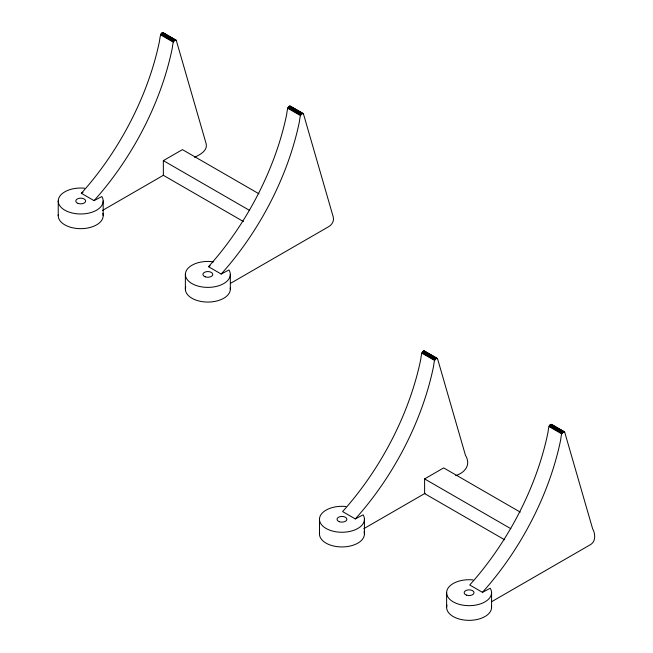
<?xml version="1.0" encoding="UTF-8"?>
<svg xmlns="http://www.w3.org/2000/svg" width="653" height="653" viewBox="0 0 653 653"><rect width="100%" height="100%" fill="white"/><g stroke="black" fill="none" stroke-linecap="round" stroke-linejoin="round"><path stroke-width="0.98" d="M194.553 157.291C199.647 154.892 208.046 150.712 206.103 143.57L176.286 40.396C172.368 38.902 172.743 47.22 172.123 48.91A202.495 116.911 -60 0 1 94.056 200.634L81.339 193.296A202.495 116.911 -60 0 0 159.405 41.572C159.691 41.139 160.116 30.103 163.699 33.376M230.509 283.345L328.63 226.697C331.977 224.852 334.369 220.812 333.242 216.976L303.425 113.802C299.507 112.308 299.89 120.625 299.262 122.315A202.495 116.911 -60 0 1 221.196 274.04L208.487 266.702A202.495 116.911 -60 0 0 286.553 114.977C286.838 114.544 287.263 103.509 290.838 106.782M455.729 475.621C465.018 472.633 471.286 464.756 465.467 455.321L437.534 358.685C433.616 357.191 434 365.509 433.372 367.19A202.495 116.911 -60 0 1 355.305 518.923L342.588 511.577A202.495 116.911 -60 0 0 420.654 359.852C420.94 359.419 421.365 348.392 424.948 351.665M491.758 601.633L589.888 544.977C596.018 541.933 595.536 533.917 592.606 528.726L564.674 432.09C560.756 430.596 561.139 438.914 560.519 440.595A202.495 116.911 -60 0 1 482.445 592.328L469.736 584.982A202.495 116.911 -60 0 0 547.802 433.257C548.398 431.657 548.055 423.266 551.965 424.752M81.339 193.296L83.021 192.325M94.056 200.634L101.827 196.561A22.48 12.978 0 0 1 84.604 213.784A22.48 12.978 0 0 1 58.231 201.002L58.231 215.686M243.455 221.555L163.348 175.306L163.348 160.63L182.424 149.619L259.004 193.827M102.497 210.446L163.348 175.306M208.487 266.702L210.16 265.73M221.196 274.04L228.966 269.967A22.48 12.978 0 0 1 211.107 287.247A22.48 12.978 0 0 1 185.411 273.656A22.48 12.978 0 0 1 213.662 261.877M355.305 518.923L363.076 514.85A22.48 12.978 0 0 1 345.861 532.064A22.48 12.978 0 0 1 319.48 519.29L319.48 533.966M504.704 539.835L424.605 493.595L424.605 478.91L443.673 467.899L520.253 512.115M363.737 528.734L425.07 493.325M482.445 592.328L490.215 588.255A22.48 12.978 0 0 1 473.001 605.47A22.48 12.978 0 0 1 446.619 592.695L446.619 607.372M163.103 32.683L176.081 40.168M290.25 106.088L303.229 113.573M162.793 32.65L176.286 40.396M289.932 106.055L303.425 113.802M162.442 32.723L175.159 40.062M289.589 106.129L302.298 113.467M162.083 32.895L174.792 40.233M289.222 106.3L301.939 113.638M161.715 33.164L174.433 40.502M288.863 106.57L301.572 113.908M161.373 33.507L174.09 40.853M288.52 106.912L301.237 114.259M161.071 33.915L173.788 41.261M288.218 107.321L300.927 114.667M160.818 34.372L173.535 41.71M287.965 107.778L300.682 115.116M160.638 34.838L173.347 42.184M287.777 108.243L300.494 115.589M163.348 160.63L249.609 210.429M424.352 350.971L437.33 358.448M551.499 424.377L564.478 431.853M424.042 350.93L437.534 358.685M551.181 424.336L564.674 432.09M423.691 351.004L436.408 358.35M550.838 424.409L563.547 431.755M423.332 351.183L436.041 358.521M550.471 424.589L563.188 431.927M422.964 351.445L435.682 358.791M550.112 424.85L562.829 432.196M422.63 351.796L435.339 359.134M549.769 425.201L562.486 432.539M422.32 352.204L435.037 359.542M549.467 425.609L562.176 432.947M422.075 352.653L434.784 359.999M549.214 426.058L561.931 433.404M421.887 353.126L434.604 360.464M549.026 426.531L561.743 433.87M424.605 478.91L510.866 528.718M491.578 592.695L491.578 607.372M364.431 519.29L364.431 533.966M230.321 274.407L230.321 289.091M185.37 274.407L185.37 289.091M103.182 201.002L103.182 215.686M102.839 213.433A22.48 12.978 0 0 1 81.682 228.648A22.48 12.978 0 0 1 58.313 214.551M58.231 201.002A22.48 12.978 0 0 1 84.604 188.227M230.24 287.957A22.48 12.978 0 0 1 206.87 302.053A22.48 12.978 0 0 1 185.713 286.838M491.489 606.245A22.48 12.978 0 0 1 468.119 620.334A22.48 12.978 0 0 1 446.962 605.119M446.619 592.695A22.48 12.978 0 0 1 473.001 579.913M364.088 531.713A22.48 12.978 0 0 1 342.939 546.928A22.48 12.978 0 0 1 319.562 532.84M319.48 519.29A22.48 12.978 0 0 1 345.861 506.508M78.091 203.426A4.946 2.857 0 0 0 85.649 201.1A4.946 2.857 0 0 0 78.376 198.479A4.946 2.857 0 0 0 78.091 203.426M205.23 276.831A4.946 2.857 0 0 0 212.788 274.505A4.946 2.857 0 0 0 205.524 271.885A4.946 2.857 0 0 0 205.23 276.831M466.479 595.112A4.946 2.857 0 0 0 474.037 592.793A4.946 2.857 0 0 0 466.773 590.173A4.946 2.857 0 0 0 466.479 595.112M339.34 521.706A4.946 2.857 0 0 0 346.898 519.388A4.946 2.857 0 0 0 339.633 516.768A4.946 2.857 0 0 0 339.34 521.706"/></g></svg>
